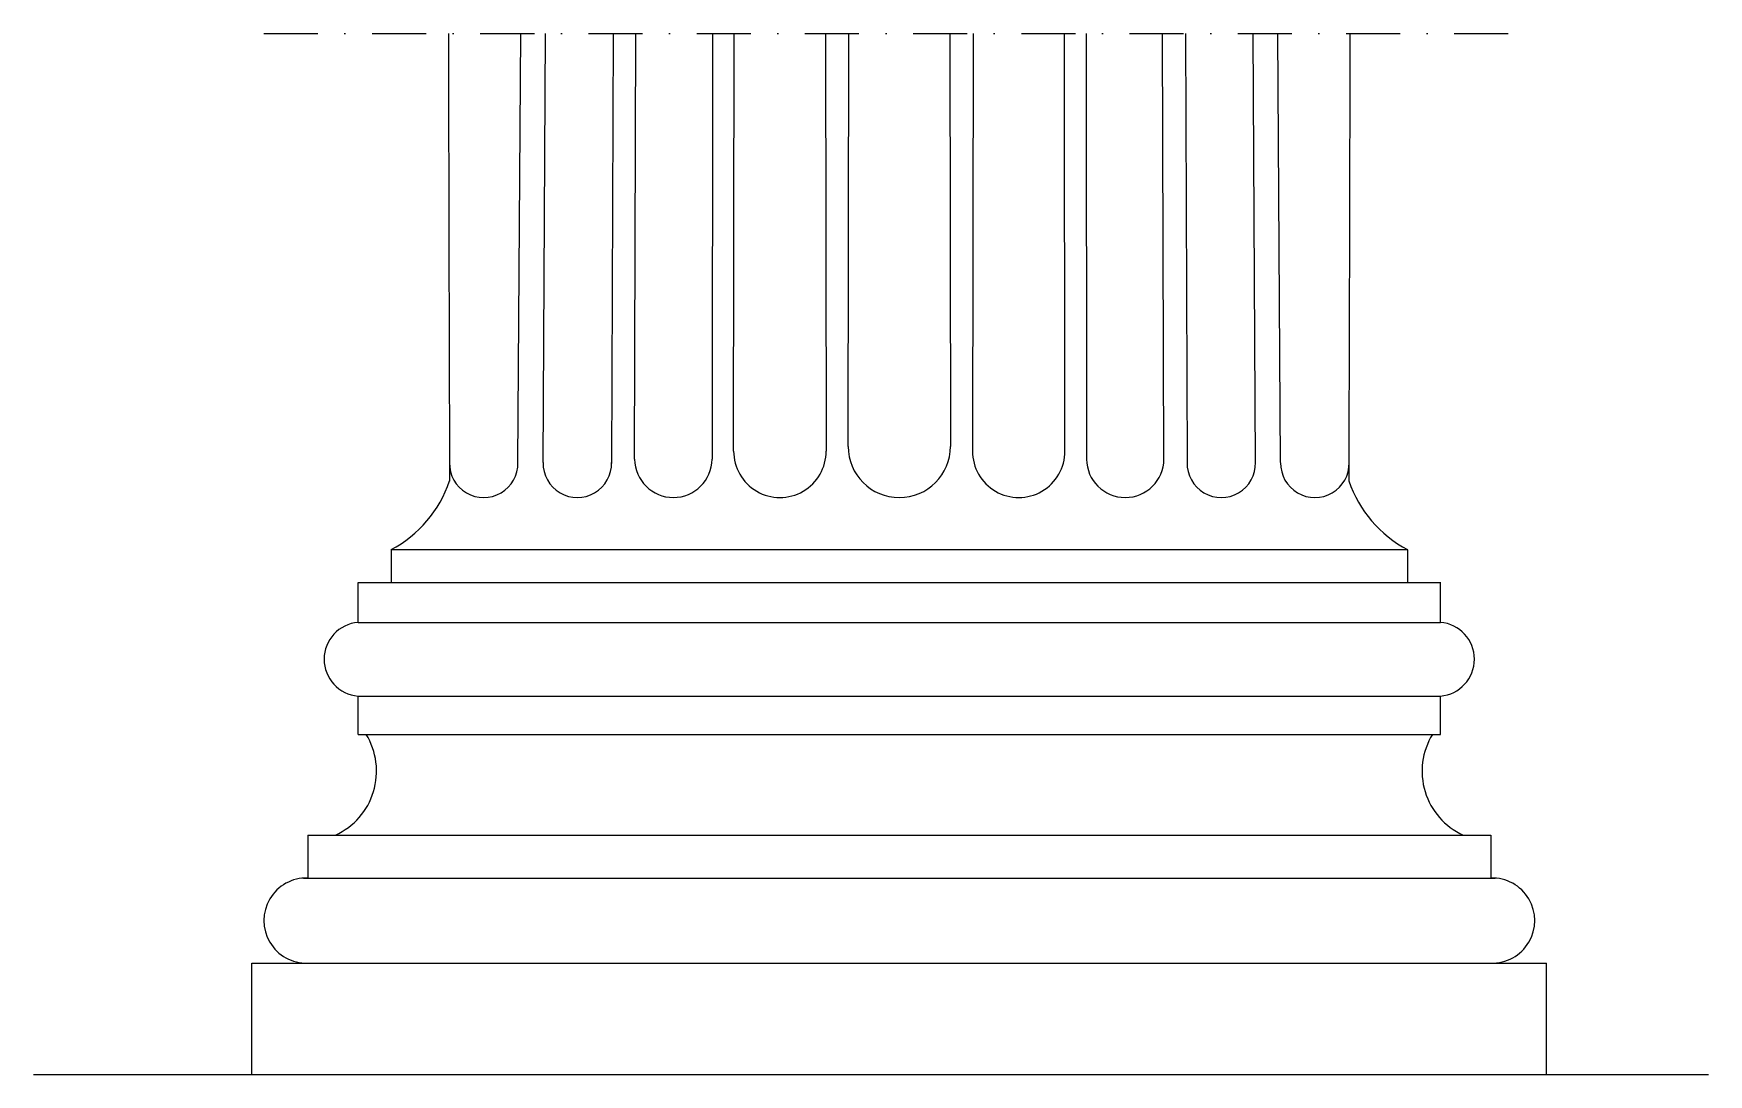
# Model space of a CAD drawing. Header units: millimetres. Extents: x 0 to 1967, y 0 to 3604.
# Drawn here: x 0 to 1967, y 0 to 1223 of the extents above; entities that cross this region are included whole.
import ezdxf

# ---------------------------------------------------------------- set-up
doc = ezdxf.new("R2010")
doc.units = ezdxf.units.MM
doc.header["$LTSCALE"] = 1000
doc.linetypes.add('dash-dot', pattern=[25.4, 12.7, -6.35, 0, -6.35])
doc.layers.add('ceco.net 395', color=7, linetype='Continuous')

msp = doc.modelspace()

# ---------------------------------------------------------------- linework, layer by layer
at = {"layer": 'ceco.net 395', "linetype": 'dash-dot', "ltscale": 0.005}
msp.add_line((270.5, 1222.7), (1750.3, 1222.7), dxfattribs=at)
at = {"layer": 'ceco.net 395'}
for p, q in [((569, 718.7), (572.2, 1222.7)), ((598.5, 718.7), (601.3, 1222.7)), ((680.7, 1222.7), (678.9, 717.8)), ((706, 722.8), (707.6, 1222.7)), ((797.4, 1222.7), (797, 722.8)), ((822.3, 732.3), (823, 1222.7)), ((930.2, 1222.7), (931, 732.3)), ((956.8, 737.8), (957.6, 1222.7)), ((1076.1, 1222.7), (1076.9, 737.8)), ((1103.5, 1222.7), (1102.7, 732.3)), ((1211.4, 732.3), (1210.7, 1222.7)), ((1236.3, 1222.7), (1236.7, 722.8)), ((1327.7, 722.8), (1326.1, 1222.7)), ((1353, 1222.7), (1354.8, 717.8)), ((1435.2, 718.7), (1432.4, 1222.7)), ((1464.6, 718.7), (1461.5, 1222.7)), ((419.9, 616.4), (419.9, 578.1)), ((1613.7, 616.4), (419.9, 616.4)), ((1613.7, 616.4), (1613.7, 578.1)), ((381.3, 578), (1652.4, 578)), ((381.3, 531.1), (381.3, 578)), ((1652.4, 531.1), (1652.4, 578.1)), ((381.3, 531.1), (1652.4, 531.1)), ((381.3, 444.5), (1652.4, 444.5)), ((381.3, 399.5), (381.3, 444.5)), ((1652.4, 399.5), (1652.4, 444.5)), ((381.3, 399.5), (1652.4, 399.5)), ((322, 281.3), (322, 230.8)), ((322, 281.2), (1711.6, 281.2)), ((1711.6, 281.3), (1711.6, 230.8)), ((317, 230.6), (1716.7, 230.6)), ((256.6, 130.7), (1777.1, 130.7)), ((256.6, 0), (256.6, 130.7)), ((1777.1, 0), (1777.1, 130.7)), ((0, 0), (1967.2, 0))]:
    msp.add_line(p, q, dxfattribs=at)
for centre, radius, start, end in [((361885, 1922.4), 361398.4, 180.110922, 180.194266), ((-359851.3, 1922.4), 361398.4, 359.805734, 359.889078), ((876.6, 732), 54.3, 179.7129, 0.2871), ((1016.8, 737.8), 60.1, 180, 0), ((1157.1, 732), 54.3, 179.7129, 0.2871), ((528.8, 717.8), 40.2, 178.811, 1.189), ((638.7, 717.9), 40.2, 178.811, 1.189), ((751.5, 723.2), 45.5, 180.5192, 359.4808), ((1282.2, 723.2), 45.5, 180.5192, 359.4808), ((1395, 717.9), 40.2, 178.811, 1.189), ((1504.9, 717.8), 40.2, 178.811, 1.189), ((353, 743.1), 143.2, 297.8486, 341.2945), ((1680.6, 743.1), 143.2, 198.7055, 242.1514), ((384.7, 487.8), 43.4, 94.528, 265.472), ((1648.9, 487.8), 43.4, 274.528, 85.472), ((320.3, 356.3), 82.6, 294.6234, 31.5302), ((1713.4, 356.3), 82.6, 148.4698, 245.3766), ((320.6, 180.8), 50, 88.3096, 271.6904), ((1713.1, 180.8), 50, 268.3096, 91.6904)]:
    msp.add_arc(centre, radius, start, end, dxfattribs=at)

doc.saveas('drawing.dxf')
